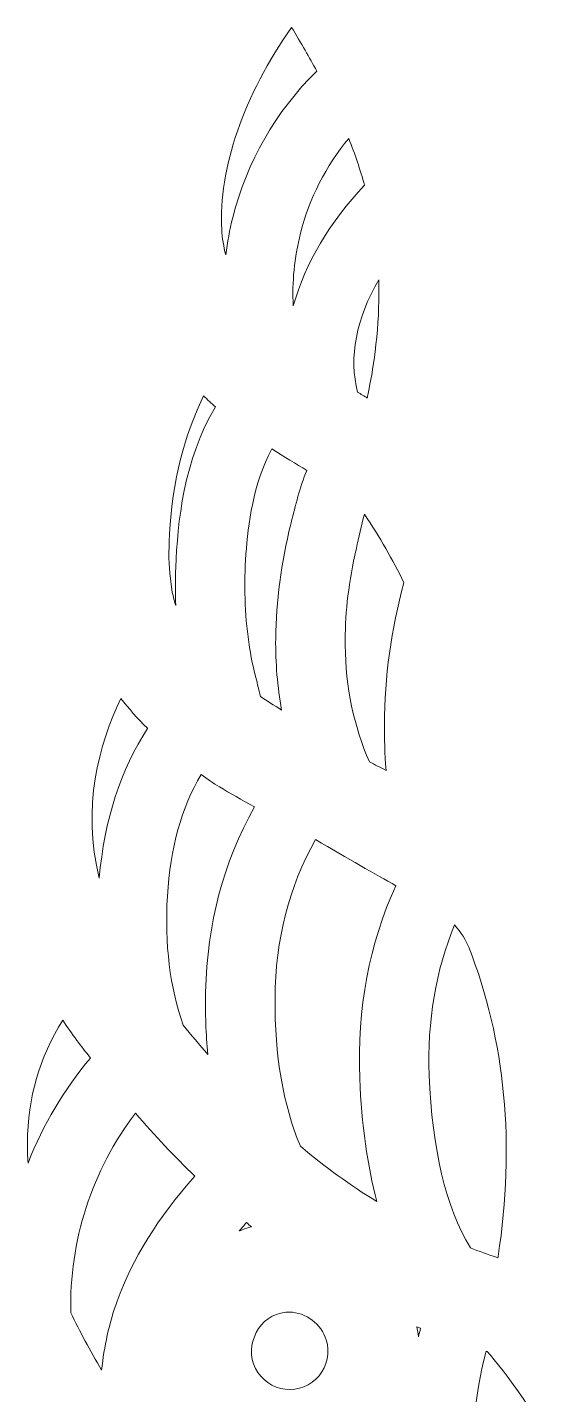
# Model space of a CAD drawing. Header units: millimetres. Extents: x -1360 to 498, y -485 to 609.
# Drawn here: x 219.9 to 278.6, y 446.4 to 598.7 of the extents above; entities that cross this region are included whole.
import ezdxf

# ---------------------------------------------------------------- set-up
doc = ezdxf.new("R2010")
doc.units = ezdxf.units.MM
doc.header["$MEASUREMENT"] = 0
doc.layers.add('Layer 5', color=7, linetype='Continuous')

msp = doc.modelspace()

# ---------------------------------------------------------------- linework, layer by layer
at = {"layer": 'Layer 5', "lineweight": 0}
for points, knots in [([(249.3, 598.67), (250.37, 596.89), (251.29, 595.31), (252.1, 593.8), (247.55, 589.33), (244.32, 583.7), (242.75, 577.49), (242.41, 576.12), (242.14, 574.73), (241.97, 573.34), (241.73, 574.26), (241.58, 575.21), (241.52, 576.17), (241.12, 582.85), (244.01, 591.17), (249.3, 598.67)], [0, 0, 0, 0, 1, 1, 1, 2, 2, 2, 3, 3, 3, 4, 4, 4, 5, 5, 5, 5]), ([(255.67, 586.3), (256.37, 584.53), (256.95, 582.81), (257.43, 581.08), (253.57, 577.06), (250.83, 572.38), (249.49, 567.68), (249.34, 570.24), (249.61, 573.01), (250.29, 575.75), (251.27, 579.62), (253.11, 583.24), (255.67, 586.3)], [0, 0, 0, 0, 1, 1, 1, 2, 2, 2, 3, 3, 3, 4, 4, 4, 4]), ([(259.01, 570.57), (259.13, 566.41), (258.71, 562.07), (257.73, 557.4), (257.38, 557.61), (257.02, 557.83), (256.66, 558.05), (255.65, 561.87), (256.5, 566.3), (259.01, 570.57)], [0, 0, 0, 0, 1, 1, 1, 2, 2, 2, 3, 3, 3, 3]), ([(235.75, 542.9), (236.21, 549.62), (237.89, 554.26), (239.5, 557.64), (239.92, 557.22), (240.36, 556.81), (240.82, 556.4), (237.27, 550.54), (236.6, 543.45), (236.4, 538.54), (236.35, 537.12), (236.35, 535.69), (236.41, 534.28), (236.25, 534.76), (236.13, 535.25), (236.02, 535.76), (236.02, 535.76), (235.73, 537.91), (235.73, 537.91), (235.61, 539.35), (235.62, 540.93), (235.75, 542.9)], [0, 0, 0, 0, 1, 1, 1, 2, 2, 2, 3, 3, 3, 4, 4, 4, 5, 5, 5, 6, 6, 6, 7, 7, 7, 7]), ([(249.25, 543.5), (249.25, 543.5), (249.21, 543.36), (249.21, 543.36), (248.13, 539.03), (247.57, 534.74), (247.53, 530.61), (247.5, 527.91), (247.73, 525.25), (248.19, 522.66), (247.35, 523.19), (246.56, 523.7), (245.84, 524.17), (245.75, 524.52), (245.67, 524.83), (245.61, 525.09), (245.54, 525.39), (245.48, 525.62), (245.45, 525.75), (245.06, 527.17), (244.75, 528.67), (244.53, 530.2), (244.08, 533.36), (243.98, 536.66), (244.22, 540.02), (244.46, 543.25), (245.01, 547.88), (247.11, 551.73), (248.48, 550.84), (249.82, 550.04), (250.99, 549.34), (250.22, 547.42), (249.73, 545.43), (249.25, 543.5)], [0, 0, 0, 0, 1, 1, 1, 2, 2, 2, 3, 3, 3, 4, 4, 4, 5, 5, 5, 6, 6, 6, 7, 7, 7, 8, 8, 8, 9, 9, 9, 10, 10, 10, 11, 11, 11, 11]), ([(261.81, 536.83), (260.38, 531.64), (259.65, 526.32), (259.64, 521.02), (259.64, 519.58), (259.66, 517.8), (259.82, 515.94), (259.18, 516.26), (258.57, 516.58), (257.98, 516.88), (256.24, 520.82), (255.32, 525.19), (255.27, 529.88), (255.23, 533.02), (255.59, 536.39), (256.35, 539.9), (256.35, 539.9), (256.52, 540.67), (256.52, 540.67), (256.78, 541.87), (257.06, 543.19), (257.42, 544.46), (259.12, 541.93), (260.59, 539.37), (261.81, 536.83)], [0, 0, 0, 0, 1, 1, 1, 2, 2, 2, 3, 3, 3, 4, 4, 4, 5, 5, 5, 6, 6, 6, 7, 7, 7, 8, 8, 8, 8]), ([(230.3, 523.95), (231.15, 522.83), (232.12, 521.74), (233.24, 520.65), (233.24, 520.65), (233.27, 520.62), (233.27, 520.62), (230.27, 516.05), (228.45, 510.45), (227.88, 503.93), (225.92, 511.82), (227.84, 518.84), (230.3, 523.95)], [0, 0, 0, 0, 1, 1, 1, 2, 2, 2, 3, 3, 3, 4, 4, 4, 4]), ([(235.47, 501.95), (235.78, 507.25), (237.04, 511.79), (239.22, 515.47), (239.92, 514.97), (240.6, 514.51), (241.27, 514.11), (242.46, 513.39), (243.73, 512.66), (245.16, 511.87), (241.69, 505.66), (239.91, 498.91), (239.73, 491.26), (239.68, 488.88), (239.76, 486.56), (239.97, 484.32), (239.05, 485.37), (238.13, 486.47), (237.22, 487.59), (235.75, 491.77), (235.16, 496.6), (235.47, 501.95)], [0, 0, 0, 0, 1, 1, 1, 2, 2, 2, 3, 3, 3, 4, 4, 4, 5, 5, 5, 6, 6, 6, 7, 7, 7, 7]), ([(256.89, 481.63), (257.1, 476.54), (257.74, 471.94), (258.81, 467.92), (255.89, 469.71), (253.08, 471.74), (250.28, 474.09), (248.36, 478.71), (247.41, 484.24), (247.46, 490.52), (247.51, 497.16), (248.99, 502.96), (251.97, 508.23), (255.55, 506.13), (258.68, 504.35), (260.92, 503.1), (257.97, 496.76), (256.58, 489.36), (256.89, 481.63)], [0, 0, 0, 0, 1, 1, 1, 2, 2, 2, 3, 3, 3, 4, 4, 4, 5, 5, 5, 6, 6, 6, 6]), ([(267.46, 498.74), (268.18, 497.89), (268.73, 497.03), (269.03, 496.27), (269.03, 496.27), (269.03, 496.27), (269.03, 496.27), (273.12, 485.86), (274.22, 474.27), (272.3, 461.83), (272.3, 461.78), (272.29, 461.72), (272.28, 461.67), (272.22, 461.69), (272.16, 461.71), (272.1, 461.73), (271.15, 462.05), (270.18, 462.4), (269.21, 462.78), (266.46, 467.41), (264.96, 473.7), (264.63, 482.01), (264.39, 487.97), (265.36, 493.72), (267.46, 498.74)], [0, 0, 0, 0, 1, 1, 1, 2, 2, 2, 3, 3, 3, 4, 4, 4, 5, 5, 5, 6, 6, 6, 7, 7, 7, 8, 8, 8, 8]), ([(223.82, 488.11), (224.33, 487.36), (224.85, 486.61), (225.4, 485.88), (225.89, 485.23), (226.39, 484.57), (226.9, 483.91), (223.99, 480.45), (221.63, 476.48), (219.95, 472.22), (219.9, 472.99), (219.87, 473.74), (219.88, 474.48), (219.92, 479.51), (221.21, 483.98), (223.82, 488.11)], [0, 0, 0, 0, 1, 1, 1, 2, 2, 2, 3, 3, 3, 4, 4, 4, 5, 5, 5, 5]), ([(238.52, 470.75), (234.4, 466.11), (231.57, 461.55), (229.88, 456.86), (228.99, 454.37), (228.41, 451.79), (228.15, 449.16), (226.85, 451.35), (225.7, 453.49), (224.72, 455.56), (224.49, 463.44), (227.1, 471.46), (231.91, 477.77), (234.11, 475.24), (236.28, 472.93), (238.52, 470.75)], [0, 0, 0, 0, 1, 1, 1, 2, 2, 2, 3, 3, 3, 4, 4, 4, 5, 5, 5, 5]), ([(243.48, 464.66), (243.74, 464.97), (244, 465.28), (244.28, 465.59), (244.46, 465.43), (244.65, 465.28), (244.83, 465.13), (244.37, 465), (243.92, 464.84), (243.48, 464.66)], [0, 0, 0, 0, 1, 1, 1, 2, 2, 2, 3, 3, 3, 3]), ([(248.65, 455.61), (248.76, 455.62), (248.87, 455.63), (248.99, 455.63), (249.01, 455.63), (249.03, 455.63), (249.05, 455.63), (249.97, 455.61), (250.87, 455.28), (251.6, 454.73), (252.33, 454.18), (252.89, 453.39), (253.16, 452.52), (253.58, 451.17), (253.27, 449.62), (252.36, 448.54), (251.46, 447.45), (250, 446.87), (248.6, 447.03), (247.2, 447.19), (245.9, 448.09), (245.27, 449.35), (243.97, 451.95), (245.71, 455.34), (248.65, 455.61)], [0, 0, 0, 0, 1, 1, 1, 2, 2, 2, 3, 3, 3, 4, 4, 4, 5, 5, 5, 6, 6, 6, 7, 7, 7, 8, 8, 8, 8]), ([(263.67, 453.83), (263.58, 453.51), (263.5, 453.2), (263.42, 452.88), (263.38, 453.26), (263.32, 453.63), (263.25, 454), (263.39, 453.95), (263.53, 453.89), (263.67, 453.83)], [0, 0, 0, 0, 1, 1, 1, 2, 2, 2, 3, 3, 3, 3]), ([(278.6, 438.2), (277.07, 435.86), (276.24, 433.06), (276.24, 430.28), (276.24, 428.07), (276.75, 425.89), (277.72, 423.91), (277.1, 423.3), (276.32, 422.57), (275.53, 421.87), (274.89, 421.3), (274.36, 420.85), (273.9, 420.45), (271.58, 424.07), (270.17, 429), (269.6, 435.45), (269.14, 440.77), (269.6, 446.08), (270.97, 451.26), (271.01, 451.25), (271.04, 451.24), (271.08, 451.24), (272.87, 449.2), (277.65, 443.36), (278.6, 438.2)], [0, 0, 0, 0, 1, 1, 1, 2, 2, 2, 3, 3, 3, 4, 4, 4, 5, 5, 5, 6, 6, 6, 7, 7, 7, 8, 8, 8, 8])]:
    msp.add_open_spline(points, degree=3, knots=knots, dxfattribs=at)

doc.saveas('drawing.dxf')
